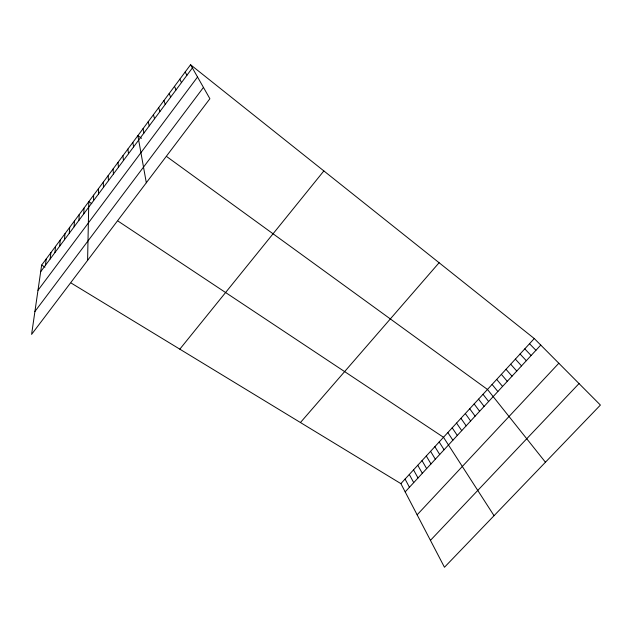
<?xml version="1.0" encoding="UTF-8"?>
<svg xmlns="http://www.w3.org/2000/svg" width="632" height="632" viewBox="0 0 632 632"><rect width="100%" height="100%" fill="white"/><g stroke="black" fill="none" stroke-linecap="round" stroke-linejoin="round"><path stroke-width="0.95" d="M93.591 200.644L93.615 195.177M87.595 260.368L88.796 201.663L91.766 203.638M83.795 213.798L83.993 208.118M78.929 220.339L79.213 214.556M74.078 226.849L74.45 220.955M69.251 233.334L69.71 227.338M64.44 239.789L64.985 233.698M59.653 246.219L60.277 240.026M54.881 252.626L55.592 246.33M50.133 259.009L50.923 252.61M45.401 265.369L46.27 258.867M41.641 265.1L31.6 334.375L209.895 98.726L190.564 64.741L41.641 265.1L44.967 267.131M40.685 271.697L192.389 67.94M37.991 290.293L197.54 77.009M34.918 311.497L203.457 87.414M179.82 349.164L323.861 170.924M300.437 422.532L439.098 262.73M400.878 483.63L534.277 338.555L600.4 405.065L444.462 567.26L400.878 483.63L71.211 283.089M405.175 491.878L540.763 345.072M417.128 514.811L558.822 363.242M430.439 540.36L579.031 383.569M118.097 221.129L443.498 437.281L494.042 515.68M141.544 138.305L137.871 135.635L146.316 182.751M166.872 156.697L487.477 389.454L545.44 462.221M190.564 64.741L534.277 338.555M529.529 343.721L535.928 350.31M524.797 348.872L531.117 355.524M520.073 353.999L526.314 360.714M515.372 359.118L521.534 365.896M510.688 364.214L516.771 371.055M506.011 369.293L512.015 376.198M501.358 374.357L507.283 381.325M496.713 379.405L502.566 386.436M492.091 384.438L497.858 391.524M483.014 394.305L488.639 401.51M478.574 399.14L484.12 406.408M474.142 403.959L479.617 411.282M469.718 408.762L475.122 416.148M465.318 413.557L470.643 420.991M460.926 418.329L466.187 425.826M456.549 423.092L461.731 430.645M452.188 427.832L457.299 435.44M447.835 432.565L452.883 440.228M439.177 441.981L444.083 449.755M434.871 446.666L439.706 454.495M430.574 451.335L435.345 459.219M426.292 455.996L430.992 463.928M422.026 460.633L426.655 468.628M417.768 465.263L422.334 473.305M413.526 469.876L418.021 477.974M409.299 474.474L413.723 482.619M405.08 479.064L409.441 487.256M185.192 71.969L186.906 75.303M179.844 79.166L181.455 82.626M174.519 86.331L176.028 89.918M169.218 93.465L170.616 97.178M163.941 100.567L165.236 104.406M158.679 107.638L159.88 111.603M153.442 114.684L154.54 118.776M148.228 121.7L149.223 125.91M143.037 128.683L143.938 133.02M132.87 142.366L133.573 146.932M127.893 149.057L128.501 153.742M122.94 155.725L123.453 160.528M118.002 162.369L118.429 167.282M113.081 168.981L113.42 174.005M108.191 175.57L108.428 180.705M103.308 182.135L103.458 187.38M98.45 188.668L98.513 194.024"/></g></svg>
